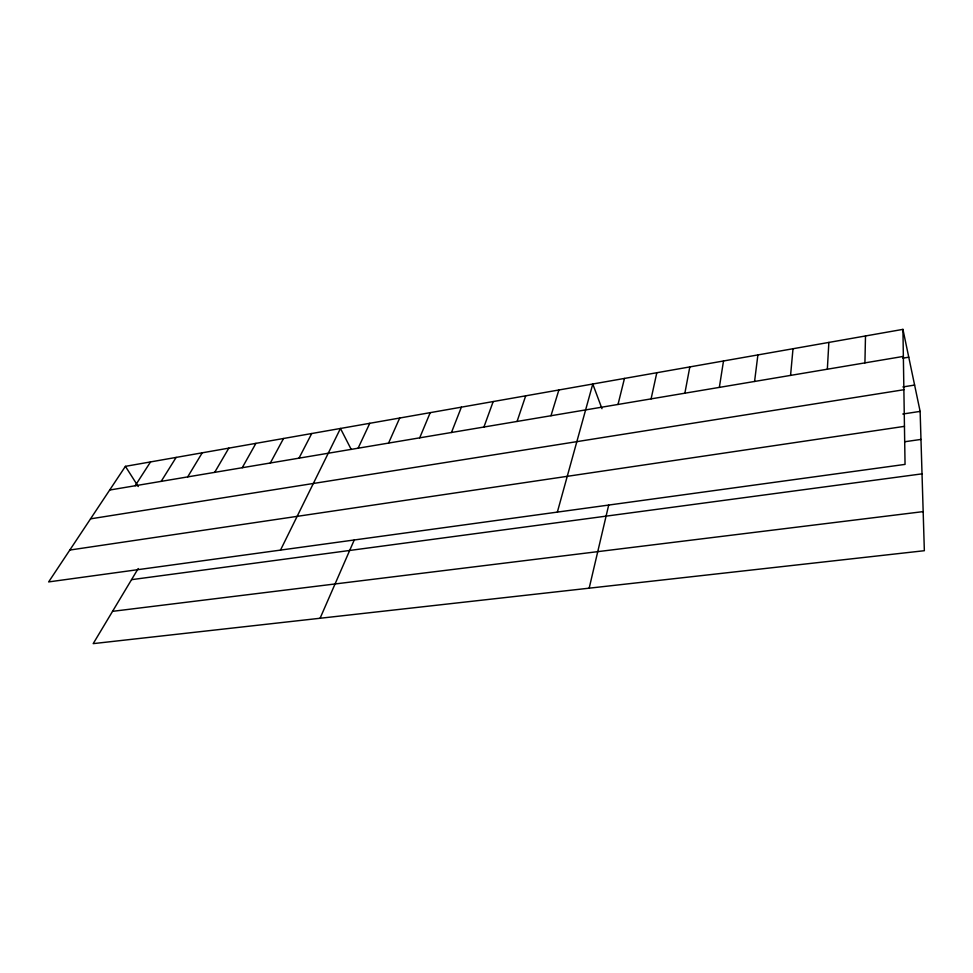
<?xml version="1.0" encoding="UTF-8"?>
<svg xmlns="http://www.w3.org/2000/svg" width="973" height="973" viewBox="0 0 973 973"><rect width="100%" height="100%" fill="white"/><g stroke="black" fill="none" stroke-linecap="round" stroke-linejoin="round"><path stroke-width="1.46" d="M864.924 362.88L865.496 335.965M827.342 369.205L828.862 342.423M790.562 375.408L793.007 348.735M754.574 381.465L757.894 354.926M719.351 387.388L723.498 360.983M684.87 393.201L689.821 366.918M651.095 398.881L656.811 372.732M589.176 588.179L608.672 505.133M618.013 404.452L624.471 378.424M557.359 512.102L592.776 384.019L601.983 408.696M550.973 415.739L558.867 389.991M517.077 421.443L525.688 395.829M483.922 427.038L493.189 401.557M451.46 432.499L461.384 407.164M419.691 437.85L430.224 412.649M320.081 618.269L354.221 540.051M388.58 443.08L399.696 418.025M358.1 448.212L369.776 423.304M280.504 550.098L340.465 428.461L351.192 449.38M298.991 458.174L311.725 433.532M270.336 462.99L283.544 438.495M242.228 467.721L255.911 443.36M214.68 472.367L228.813 448.139M138.202 568.548L93.201 643.627L924.35 550.706L920.13 411.397L902.932 329.373L125.408 466.347L48.65 581.915L905.048 464.389L902.932 329.373M187.667 476.916L202.226 452.822M161.165 481.38L176.137 457.419M135.174 485.746L150.535 461.92M109.669 490.039L903.358 356.41M902.847 358.186L908.758 357.2M902.92 386.938L914.608 385.077M90.538 518.852L903.881 389.723M902.798 414.024L920.13 411.397M69.825 550.049L904.452 426.356M904.683 441.754L920.981 439.419M131.55 579.665L922.027 473.851M112.564 611.336L923.17 511.616M125.408 466.347L138.275 486.549"/></g></svg>
